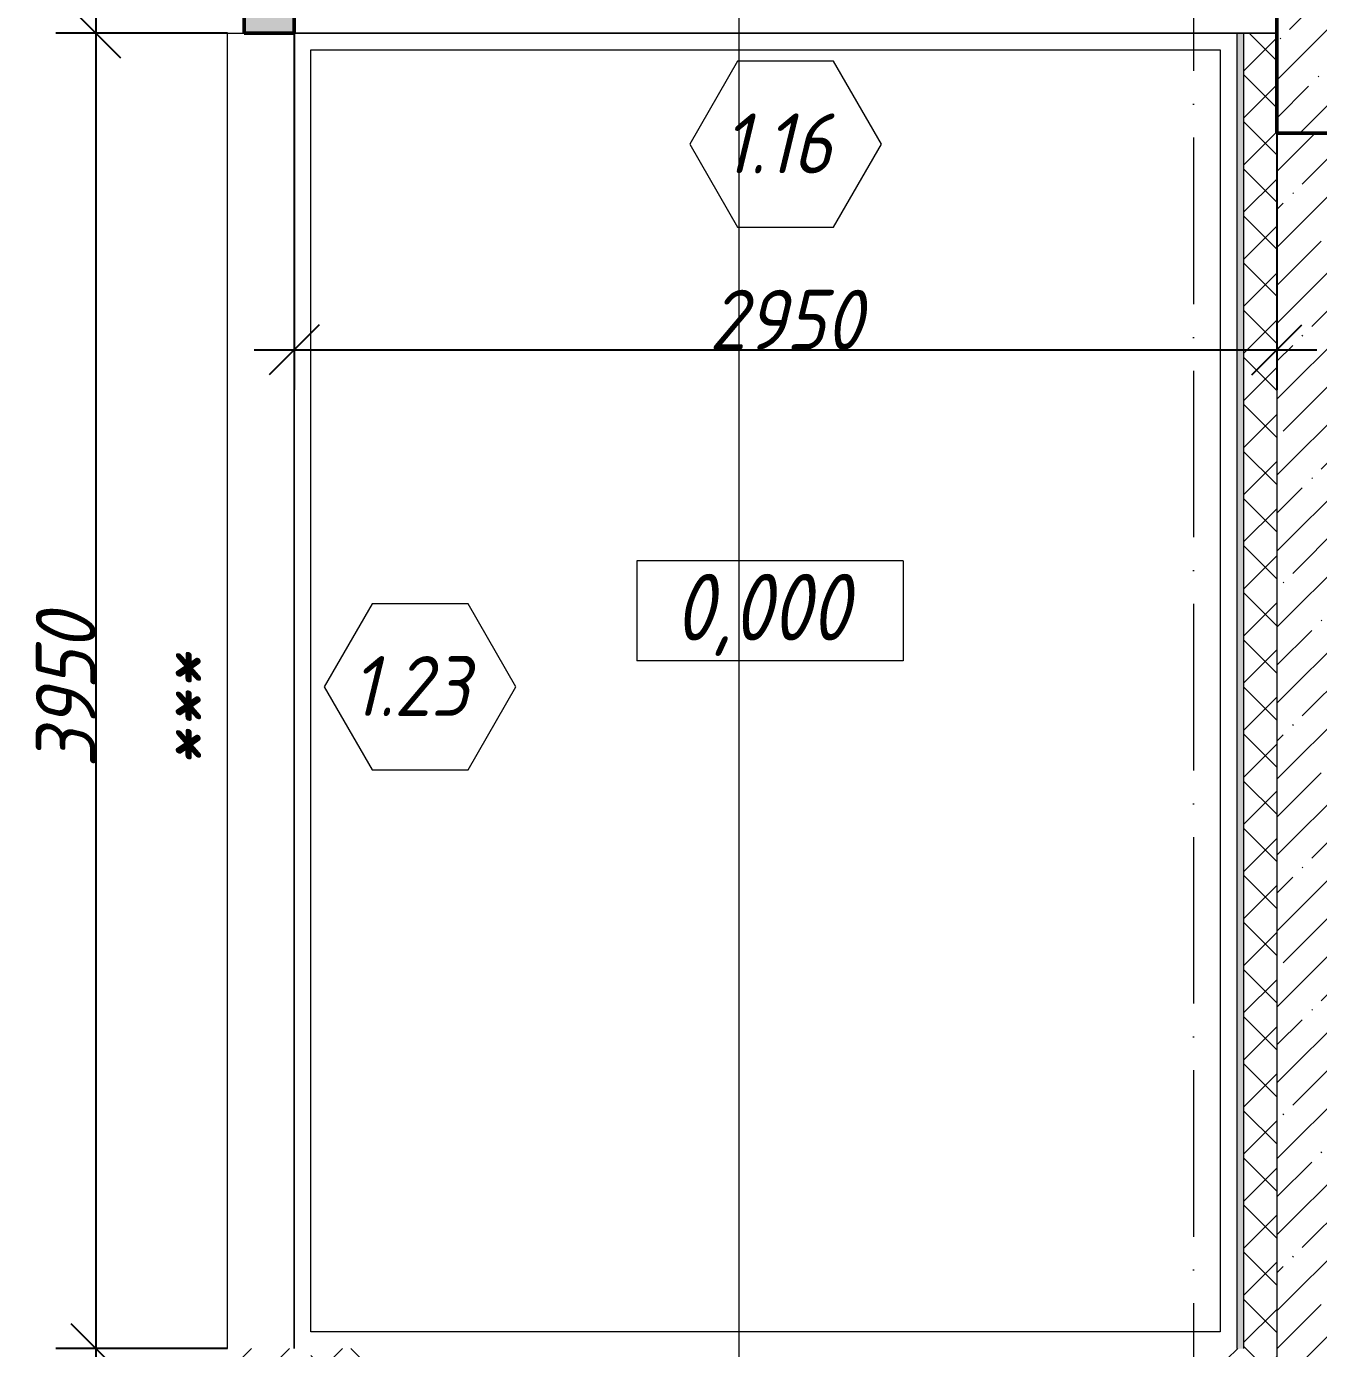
# Model space of a CAD drawing. Header units: millimetres. Extents: x -356862 to 418287, y 0 to 839748.
# Drawn here: x -115505 to -111626, y 603748 to 607718 of the extents above; entities that cross this region are included whole.
import ezdxf

# ---------------------------------------------------------------- set-up
doc = ezdxf.new("R2010")
doc.units = ezdxf.units.MM
doc.linetypes.add('50_200_ШТРИХ_1Т_ш5_п1_п1_', pattern=[700, 500, -100, 0, -100])
for name, color, linetype, lineweight in [('A-____-____-DIMS', 7, 'Continuous', 9), ('A-DOOR-____-IDEN', 7, 'Continuous', 9), ('A-DOOR-____-OTLN', 7, 'Continuous', 9), ('A-FLOR-____-OTLN', 7, 'Continuous', 9), ('A-WALL-____-MCUT', 7, 'Continuous', 13), ('A-WALL-____-MCUT-3', 7, 'Continuous', 9), ('G-____-____-DIMS', 7, 'Continuous', 9), ('S-COLS-____-MCUT', 7, 'Continuous', 50), ('S-COLS-____-OTLN', 7, 'Continuous', 9), ('S-GRID-____-OTLN-1', 7, '50_200_ШТРИХ_1Т_ш5_п1_п1_', 9)]:
    doc.layers.add(name, color=color, linetype=linetype, lineweight=lineweight)
for name, color, linetype, lineweight, true_color in [('A-DOOR-____-OTLN-1', 7, 'Continuous', 9, 0xffffff), ('A-WALL-____-PATT-2', 7, 'Continuous', 9, 0x787878), ('A-WALL-____-PATT-7', 7, 'Continuous', 9, 0x000000), ('A-WALL-FNSH-MCUT-3', 7, 'Continuous', 9, 0x000000), ('G-____-____-SYMB-1', 9, 'Continuous', 9, 0x808080), ('I-WALL-____-OTLN-1', 7, 'Continuous', 9, 0x000000), ('S-COLS-____-MCUT-1', 7, 'Continuous', 50, 0x000000), ('S-COLS-____-OTLN-1', 7, 'Continuous', 9, 0x000000)]:
    doc.layers.add(name, color=color, linetype=linetype, lineweight=lineweight, true_color=true_color)
doc.styles.add('ISOCPEUR_I_14', font='isocpeui.ttf', dxfattribs={"width": 0.9, "height": 180})
doc.styles.add('ISOCPEUR_I_2', font='isocpeui.ttf', dxfattribs={"width": 0.85, "height": 2.3})
doc.dimstyles.new('ISO-1_8_0_9К_СРЕДНИЙ_Кладочные_8', dxfattribs={"dimscale": 304.8, "dimtxt": 179.276612, "dimasz": 0.492126, "dimexe": 0.393701, "dimexo": 0, "dimgap": 0, "dimtad": 1, "dimdec": 3, "dimrnd": 0.001, "dimdsep": 46, "dimtxsty": 'ISOCPEUR_I_14', "dimblk1": 'OBLIQUE', "dimblk2": 'OBLIQUE', "dimsah": 1, "dimcen": 0.09, "dimdle": 0.393701, "dimazin": 0, "dimtfac": 1, "dimtdec": 4, "dimtix": 1, "dimtmove": 0, "dimatfit": 3, "dimfxl": 1, "dimtvp": 1, "dimtolj": 1, "dimtzin": 0, "dimarcsym": 2})
pattern_1 = [(45, (-175000.74, 544716.51), (-70.71068, 70.71068), []), (135, (-175000.74, 544716.51), (-70.71068, -70.71068), [])]
pattern_2 = [(45, (-175000.74, 544716.51), (-114.04925, 114.04925), []), (45, (-174886.69, 544716.51), (-114.04925, 114.04925), [201.612, -40.322, 3.353, -36.97])]

# ---------------------------------------------------------------- blocks, each defined once
blk = doc.blocks.new('BSC_Колонна _Прямоугольная - 500х500-V34-АР1_Кладочный план 1 этажа в осях 1-64_Ю-ЯЯ')
at = {"layer": 'S-COLS-____-OTLN'}
h = blk.add_hatch(dxfattribs=at)
h.set_pattern_fill('FP_33', color=256, style=0, pattern_type=2)
h.set_pattern_definition([(45, (-63500, -62931.04), (-114.04925, 114.04925), []), (45, (-63385.95, -62931.04), (-114.04925, 114.04925), [201.613, -40.323, 3.353, -36.97])])
h.paths.add_polyline_path([(-250, -250), (250, -250), (250, 250), (-250, 250)], flags=0)
at = {"layer": 'S-COLS-____-MCUT'}
for p, q in [((250, 250), (-250, 250)), ((-250, 250), (-250, -250)), ((250, -250), (250, 250)), ((-250, -250), (250, -250))]:
    blk.add_line(p, q, dxfattribs=at)
blk = doc.blocks.new('BSC_Колонна _Прямоугольная1 - 150х150 _металл_-35301503-АР1_Кладочный план 1 этажа в осях 1-64_Ю-ЯЯ')
at = {"layer": 'S-COLS-____-OTLN-1'}
blk.add_hatch(color=256, dxfattribs=at).paths.add_polyline_path([(75, 75), (-75, 75), (-75, -75), (75, -75)], flags=0)
at = {"layer": 'S-COLS-____-MCUT-1'}
for p, q in [((75, 75), (-75, 75)), ((-75, 75), (-75, -75)), ((75, -75), (75, 75)), ((-75, -75), (75, -75))]:
    blk.add_line(p, q, dxfattribs=at)
blk = doc.blocks.new('Проем_Дверь_Прямоугольный - 3950х2800h_витражные проемы-35302880-АР1_Кладочный план 1 этажа в осях 1-64_Ю-ЯЯ')
at = {"layer": 'A-DOOR-____-OTLN-1'}
for p, q in [((1975, 100), (-1975, 100)), ((1975, -100), (-1975, -100))]:
    blk.add_line(p, q, dxfattribs=at)
blk = doc.blocks.new('Проем_Дверь_Прямоугольный - 2950х2800h_витражные проемы-35303187-АР1_Кладочный план 1 этажа в осях 1-64_Ю-ЯЯ')
at = {"layer": 'A-DOOR-____-OTLN-1'}
for p, q in [((1475, 100), (-1475, 100)), ((1475, -100), (-1475, -100))]:
    blk.add_line(p, q, dxfattribs=at)
blk = doc.blocks.new('Высотные отметки - 9_5х3_5_h_-17668430-АР1_Кладочный план 1 этажа в осях 1-64_Ю-ЯЯ')
at = {"layer": 'G-____-____-DIMS'}
for p, q in [((-4, 3), (-4, 0)), ((4, 3), (-4, 3)), ((4, 3), (4, 0)), ((4, 0), (-4, 0))]:
    blk.add_line(p, q, dxfattribs=at)
blk = doc.blocks.new('Марка проема - марка проема-27336095-АР1_Кладочный план 1 этажа в осях 1-64_Ю-ЯЯ')
at = {"layer": 'A-DOOR-____-IDEN'}
for p, q in [((-1.439, 0.159), (-2.877, -2.333)), ((1.439, 0.159), (-1.439, 0.159)), ((2.877, -2.333), (1.439, 0.159)), ((-2.877, -2.333), (-1.439, -4.825)), ((1.439, -4.825), (2.877, -2.333)), ((-1.439, -4.825), (1.439, -4.825))]:
    blk.add_line(p, q, dxfattribs=at)
blk = doc.blocks.new('_Oblique')
at = {"color": 0, "linetype": 'ByBlock', "lineweight": -2}
blk.add_line((-0.5, -0.5), (0.5, 0.5), dxfattribs=at)
blk = doc.blocks.new('*D13211')
at = {"layer": 'A-____-____-DIMS', "color": 0, "lineweight": -2, "transparency": 16777216}
for p, q in [((-115296.4, 607817.6), (-115296.4, 603627.6)), ((-114900.7, 607697.6), (-115416.4, 607697.6)), ((-114900.7, 603747.6), (-115416.4, 603747.6))]:
    blk.add_line(p, q, dxfattribs=at)
at = {"layer": 'Defpoints', "color": 0, "transparency": 16777216}
for p in [(-114900.7, 607697.6), (-115296.4, 603747.6), (-114900.7, 603747.6)]:
    blk.add_point(p, dxfattribs=at)
at = {"layer": 'A-____-____-DIMS', "color": 0, "lineweight": -2, "transparency": 16777216, "xscale": 150, "yscale": 150, "zscale": 150}
for p, rotation in [((-115296.4, 607697.6), 90), ((-115296.4, 603747.6), 270)]:
    blk.add_blockref('_Oblique', p, dxfattribs=dict(at, rotation=rotation))
at = {"layer": 'A-____-____-DIMS', "color": 0, "transparency": 16777216, "insert": (-115386.4, 605722.6), "char_height": 180, "width": 546.104, "attachment_point": 5, "rotation": 90, "style": 'ISOCPEUR_I_14'}
blk.add_mtext('\\A1;3950', dxfattribs=at)
blk = doc.blocks.new('*D13212')
at = {"layer": 'A-____-____-DIMS', "color": 0, "lineweight": -2, "transparency": 16777216}
for p, q in [((-114700.7, 607697.6), (-114700.7, 606626.8)), ((-111750.7, 607397.6), (-111750.7, 606626.8)), ((-114820.7, 606746.8), (-111630.7, 606746.8))]:
    blk.add_line(p, q, dxfattribs=at)
at = {"layer": 'Defpoints', "color": 0, "transparency": 16777216}
for p in [(-114700.7, 607697.6), (-111750.7, 607397.6), (-111750.7, 606746.8)]:
    blk.add_point(p, dxfattribs=at)
at = {"layer": 'A-____-____-DIMS', "color": 0, "lineweight": -2, "transparency": 16777216, "xscale": 150, "yscale": 150, "zscale": 150, "rotation": 180}
blk.add_blockref('_Oblique', (-114700.7, 606746.8), dxfattribs=at)
at = {"layer": 'A-____-____-DIMS', "color": 0, "lineweight": -2, "transparency": 16777216, "xscale": 150, "yscale": 150, "zscale": 150}
blk.add_blockref('_Oblique', (-111750.7, 606746.8), dxfattribs=at)
at = {"layer": 'A-____-____-DIMS', "color": 0, "transparency": 16777216, "insert": (-113225.7, 606836.8), "char_height": 180, "width": 546.104, "attachment_point": 5, "style": 'ISOCPEUR_I_14'}
blk.add_mtext('\\A1;2950', dxfattribs=at)

msp = doc.modelspace()

# ---------------------------------------------------------------- hatches: boundary and pattern name
at = {"layer": 'A-WALL-____-PATT-2'}
h = msp.add_hatch(dxfattribs=at)
h.set_pattern_fill('FP_1', color=256, style=0, pattern_type=2)
h.set_pattern_definition(pattern_1)
h.paths.add_polyline_path([(-111750.7357, 603747.5526), (-111750.7357, 607697.5526), (-111850.7357, 607697.5526), (-111850.7357, 603747.5526)], flags=0)
h = msp.add_hatch(dxfattribs=at)
h.set_pattern_fill('FP_2', color=256, style=0, pattern_type=2)
h.set_pattern_definition(pattern_2)
h.paths.add_polyline_path([(-111500.7357, 600397.5526), (-111500.7357, 607397.5526), (-111750.7357, 607397.5526), (-111750.7357, 600397.5526)], flags=0)
h = msp.add_hatch(dxfattribs=at)
h.set_pattern_fill('FP_2', color=256, style=0, pattern_type=2)
h.set_pattern_definition(pattern_2)
h.paths.add_polyline_path([(-114900.7357, 599897.5526), (-114650.7357, 599897.5526), (-114650.7357, 603747.5526), (-114900.7357, 603747.5526), (-114900.7357, 601941.4693)], flags=0)
h = msp.add_hatch(dxfattribs=at)
h.set_pattern_fill('FP_1', color=256, style=0, pattern_type=2)
h.set_pattern_definition(pattern_1)
h.paths.add_polyline_path([(-114650.7357, 599897.5526), (-114500.7357, 599897.5526), (-114500.7357, 603747.5526), (-114650.7357, 603747.5526), (-114650.7357, 601941.4693)], flags=0)
h = msp.add_hatch(dxfattribs=at)
h.set_pattern_fill('FP_1', color=256, style=0, pattern_type=2)
h.set_pattern_definition(pattern_1)
h.paths.add_polyline_path([(-111750.7357, 599897.5526), (-111750.7357, 603747.5526), (-111900.7357, 603747.5526), (-111900.7357, 599897.5526)], flags=0)
at = {"layer": 'A-WALL-____-PATT-7'}
h = msp.add_hatch(dxfattribs=at)
h.set_pattern_fill('FP_187', color=256, style=0, pattern_type=2)
h.set_pattern_definition([(0, (-175000.736, 544716.51), (81.28, 20.32), [3.353, -57.607, 3.353, -57.607, -325.12]), (0, (-175000.736, 544716.51), (81.28, 20.32), [-121.92, 3.353, -118.567, 3.353, -57.607, -142.24]), (0, (-175000.736, 544716.51), (81.28, 20.32), [-304.8, 3.353, -37.287, 3.353, -98.247]), (120, (-174970.256, 544726.67), (-58.237636, 60.230545), [3.353, -57.607, 3.353, -57.607, -325.12]), (120, (-174970.256, 544726.67), (-58.237636, 60.230545), [-121.92, 3.353, -118.567, 3.353, -57.607, -142.24]), (120, (-174970.256, 544726.67), (-58.237636, 60.230545), [-304.8, 3.353, -37.287, 3.353, -98.247]), (240, (-174960.096, 544767.31), (-23.042364, -80.550545), [3.353, -57.607, 3.353, -57.607, -325.12]), (240, (-174960.096, 544767.31), (-23.042364, -80.550545), [-121.92, 3.353, -118.567, 3.353, -57.607, -142.24]), (240, (-174960.096, 544767.31), (-23.042364, -80.550545), [-304.8, 3.353, -37.287, 3.353, -98.247])])
h.paths.add_polyline_path([(-111870.7357, 603747.5526), (-111850.7357, 603747.5526), (-111850.7357, 607697.5526), (-111870.7357, 607697.5526), (-111870.7357, 605170.4395)], flags=0)

# ---------------------------------------------------------------- linework, layer by layer
at = {"layer": 'A-FLOR-____-OTLN'}
for p, q in [((-114700.7357, 603747.5526), (-114700.7357, 607697.5526)), ((-114650.7357, 603797.5526), (-114650.7357, 607647.5526)), ((-114650.7357, 607647.5526), (-111920.7357, 607647.5526)), ((-111920.7357, 607647.5526), (-111920.7357, 603797.5526)), ((-111920.7357, 603797.5526), (-114650.7357, 603797.5526))]:
    msp.add_line(p, q, dxfattribs=at)
at = {"layer": 'A-WALL-____-MCUT'}
for p, q in [((-111750.7357, 607697.5526), (-111850.7357, 607697.5526)), ((-111850.7357, 607697.5526), (-111850.7357, 603747.5526))]:
    msp.add_line(p, q, dxfattribs=at)
at = {"layer": 'A-WALL-____-MCUT-3'}
msp.add_line((-111750.7357, 607397.5526), (-111750.7357, 600397.5526), dxfattribs=at)
at = {"layer": 'A-WALL-FNSH-MCUT-3'}
for p, q in [((-111850.7357, 607697.5526), (-111870.7357, 607697.5526)), ((-111870.7357, 607697.5526), (-111870.7357, 603747.5526))]:
    msp.add_line(p, q, dxfattribs=at)
at = {"layer": 'G-____-____-SYMB-1'}
msp.add_line((-113366.427, 632257.0061), (-113366.427, 597668.5442), dxfattribs=at)
at = {"layer": 'I-WALL-____-OTLN-1'}
for p, q in [((-114900.7357, 603747.5526), (-114900.7357, 607697.5526)), ((-114900.7357, 607697.5526), (-114850.7357, 607697.5526)), ((-114700.7357, 607697.5526), (-114700.7357, 603747.5526)), ((-111870.7357, 607697.5526), (-114700.7357, 607697.5526))]:
    msp.add_line(p, q, dxfattribs=at)
at = {"layer": 'S-GRID-____-OTLN-1'}
msp.add_line((-112000.7357, 635387.8745), (-112000.7357, 597746.784), dxfattribs=at)

# ---------------------------------------------------------------- block references
at = {"layer": 'A-DOOR-____-IDEN', "xscale": 99.99999999999993, "yscale": 99.99999999999993, "zscale": 99.99999999999993}
for p in [(-113225.7357, 607597.5526), (-114322.7416, 605968.0954)]:
    msp.add_blockref('Марка проема - марка проема-27336095-АР1_Кладочный план 1 этажа в осях 1-64_Ю-ЯЯ', p, dxfattribs=at)
at = {"layer": 'A-DOOR-____-OTLN'}
for name, p, rotation in [('Проем_Дверь_Прямоугольный - 2950х2800h_витражные проемы-35303187-АР1_Кладочный план 1 этажа в осях 1-64_Ю-ЯЯ', (-113225.7357, 607797.5526), 180), ('Проем_Дверь_Прямоугольный - 3950х2800h_витражные проемы-35302880-АР1_Кладочный план 1 этажа в осях 1-64_Ю-ЯЯ', (-114800.7357, 605722.5526), 269.9999999999999)]:
    msp.add_blockref(name, p, dxfattribs=dict(at, rotation=rotation))
at = {"layer": 'G-____-____-DIMS', "xscale": 99.99999999999993, "yscale": 99.99999999999993, "zscale": 99.99999999999993}
msp.add_blockref('Высотные отметки - 9_5х3_5_h_-17668430-АР1_Кладочный план 1 этажа в осях 1-64_Ю-ЯЯ', (-113272.2391, 605812.6094), dxfattribs=at)
at = {"layer": 'S-COLS-____-OTLN'}
msp.add_blockref('BSC_Колонна _Прямоугольная - 500х500-V34-АР1_Кладочный план 1 этажа в осях 1-64_Ю-ЯЯ', (-111500.7357, 607647.5526), dxfattribs=at)
at = {"layer": 'S-COLS-____-OTLN', "rotation": 270.0000000000001}
msp.add_blockref('BSC_Колонна _Прямоугольная1 - 150х150 _металл_-35301503-АР1_Кладочный план 1 этажа в осях 1-64_Ю-ЯЯ', (-114775.7357, 607772.5526), dxfattribs=at)

# ---------------------------------------------------------------- texts
at = {"layer": 'A-DOOR-____-IDEN', "char_height": 180, "attachment_point": 1, "style": 'ISOCPEUR_I_14'}
for s, insert, width in [('1.16', (-113415.3748, 607456.3721), 411.265687), ('1.23', (-114530.3807, 605826.9149), 454.556812)]:
    msp.add_mtext(s, dxfattribs=dict(at, insert=insert, width=width))
at = {"layer": 'A-DOOR-____-IDEN', "insert": (-115139.2552, 605486.9822), "char_height": 200, "width": 562.784625, "attachment_point": 1, "rotation": 90, "style": 'ISOCPEUR_I_2'}
msp.add_mtext('***', dxfattribs=at)
at = {"layer": 'G-____-____-DIMS', "insert": (-113559.0722, 606073.9006), "char_height": 200, "width": 688.399425, "attachment_point": 1, "line_spacing_factor": 1.149209, "style": 'ISOCPEUR_I_2'}
msp.add_mtext('0,000', dxfattribs=at)

# ---------------------------------------------------------------- dimensions: what is measured, and where the dimension line sits
at = {"layer": 'A-____-____-DIMS'}
dim = msp.add_linear_dim(base=(-115296.4346, 603747.5526), p1=(-114900.7357, 607697.5526), p2=(-114900.7357, 603747.5526), angle=90, dimstyle='ISO-1_8_0_9К_СРЕДНИЙ_Кладочные_8', override={"dimpost": '<>', "dimfxl": 3950}, dxfattribs=at)
dim.commit()
dim.dimension.update_dxf_attribs({"geometry": '*D13211', "text_midpoint": (-115386.4346, 605722.5526)})
dim = msp.add_linear_dim(base=(-111750.7357, 606746.8424), p1=(-114700.7357, 607697.5526), p2=(-111750.7357, 607397.5526), dimstyle='ISO-1_8_0_9К_СРЕДНИЙ_Кладочные_8', override={"dimpost": '<>', "dimfxl": 2965.215001}, dxfattribs=at)
dim.commit()
dim.dimension.update_dxf_attribs({"geometry": '*D13212', "text_midpoint": (-113225.7357, 606836.8424)})

doc.saveas('drawing.dxf')
